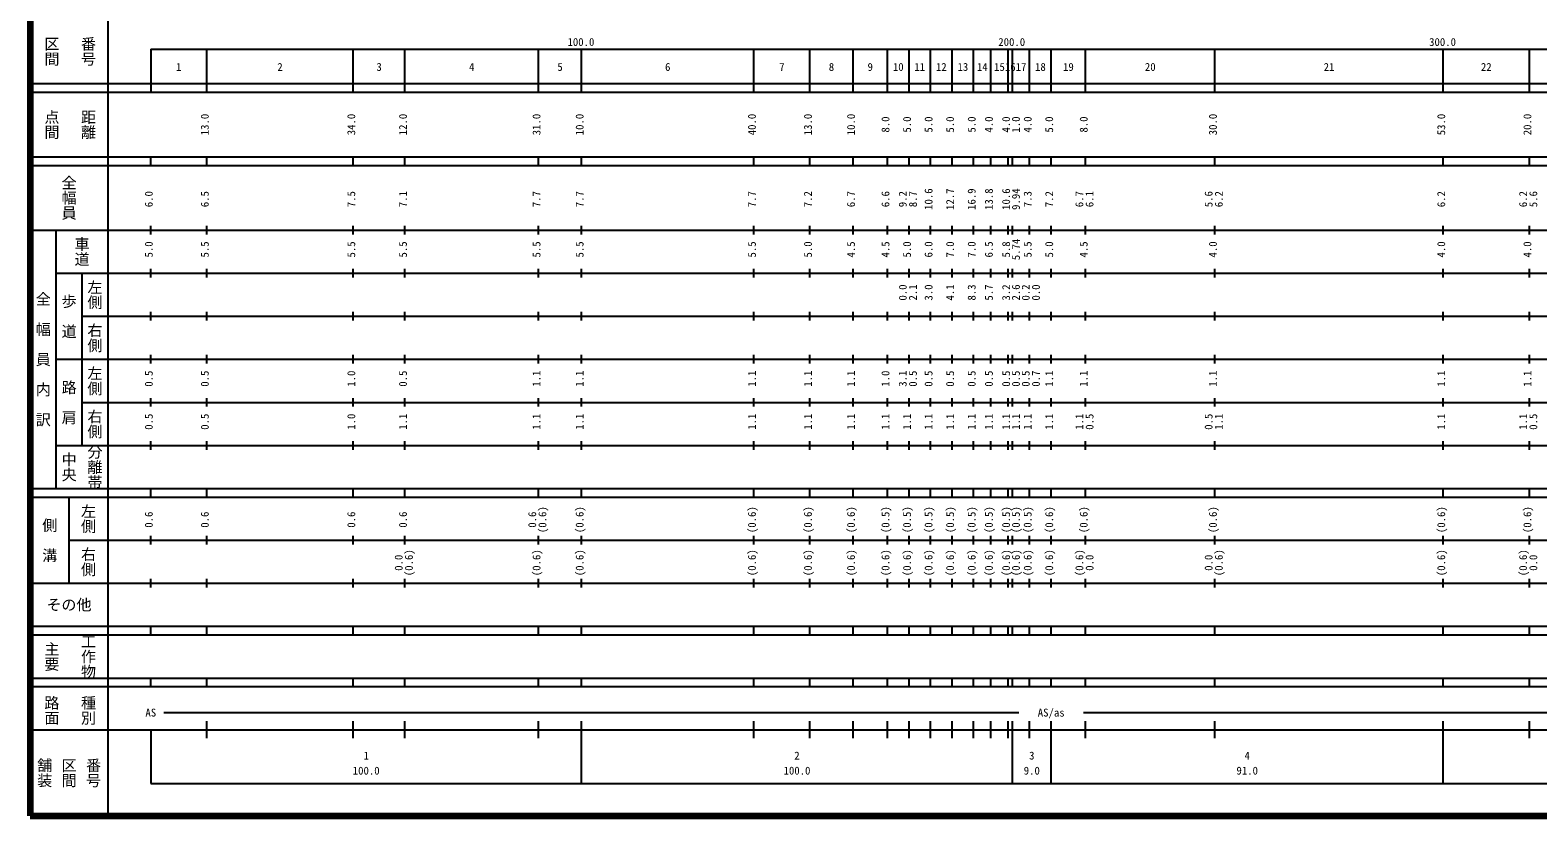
# Model space of a CAD drawing. Units: millimetres on the paper, enlarged 1000 times. Extents: x 40000 to 680000, y 20000 to 380000.
# Drawn here: x 40000 to 389965, y 20000 to 202409 of the extents above; entities that cross this region are included whole.
import ezdxf
from ezdxf.enums import TextEntityAlignment as Align

# ---------------------------------------------------------------- set-up
doc = ezdxf.new("R2010")
doc.units = ezdxf.units.MM
doc.header["$LTSCALE"] = 1000
doc.layers.add('M-TTL', color=2, linetype='Continuous', lineweight=140)
doc.layers.add('M-TTL-BAND', color=7, linetype='Continuous', lineweight=25)
doc.styles.add('@ＭＳ ゴシック', font='')
doc.styles.add('ＭＳ ゴシック', font='')
doc.styles.get('@ＭＳ ゴシック').set_extended_font_data('@MS Gothic')
doc.styles.get('ＭＳ ゴシック').set_extended_font_data('MS Gothic')

msp = doc.modelspace()

# ---------------------------------------------------------------- linework, layer by layer
at = {"layer": 'M-TTL'}
for p, q in [((40000, 380000), (40000, 20000)), ((40000, 20000), (680000, 20000))]:
    msp.add_line(p, q, dxfattribs=at)
at = {"layer": 'M-TTL-BAND'}
for p, q in [((58000, 370000), (58000, 20000)), ((68000, 198000), (579000, 198000)), ((68000, 198000), (68000, 188000)), ((81000, 188000), (81000, 198000)), ((115000, 188000), (115000, 198000)), ((127000, 188000), (127000, 198000)), ((158000, 188000), (158000, 198000)), ((168000, 188000), (168000, 198000)), ((208000, 188000), (208000, 198000)), ((221000, 188000), (221000, 198000)), ((231000, 188000), (231000, 198000)), ((239000, 188000), (239000, 198000)), ((244000, 188000), (244000, 198000)), ((249000, 188000), (249000, 198000)), ((254000, 188000), (254000, 198000)), ((259000, 188000), (259000, 198000)), ((263000, 188000), (263000, 198000)), ((267000, 188000), (267000, 198000)), ((268000, 188000), (268000, 198000)), ((272000, 188000), (272000, 198000)), ((277000, 188000), (277000, 198000)), ((285000, 188000), (285000, 198000)), ((315000, 188000), (315000, 198000)), ((368000, 188000), (368000, 198000)), ((388000, 188000), (388000, 198000)), ((40000, 190000), (579000, 190000)), ((40000, 188000), (579000, 188000)), ((40000, 173000), (579000, 173000)), ((68000, 171000), (68000, 173000)), ((81000, 171000), (81000, 173000)), ((115000, 171000), (115000, 173000)), ((127000, 171000), (127000, 173000)), ((158000, 171000), (158000, 173000)), ((168000, 171000), (168000, 173000)), ((208000, 171000), (208000, 173000)), ((221000, 171000), (221000, 173000)), ((231000, 171000), (231000, 173000)), ((239000, 171000), (239000, 173000)), ((244000, 171000), (244000, 173000)), ((249000, 171000), (249000, 173000)), ((254000, 171000), (254000, 173000)), ((259000, 171000), (259000, 173000)), ((263000, 171000), (263000, 173000)), ((267000, 171000), (267000, 173000)), ((268000, 171000), (268000, 173000)), ((272000, 171000), (272000, 173000)), ((277000, 171000), (277000, 173000)), ((285000, 171000), (285000, 173000)), ((315000, 171000), (315000, 173000)), ((368000, 171000), (368000, 173000)), ((388000, 171000), (388000, 173000)), ((40000, 171000), (579000, 171000)), ((40000, 156000), (579000, 156000)), ((46000, 96000), (46000, 156000)), ((68000, 155000), (68000, 157000)), ((81000, 155000), (81000, 157000)), ((115000, 155000), (115000, 157000)), ((127000, 155000), (127000, 157000)), ((158000, 155000), (158000, 157000)), ((168000, 155000), (168000, 157000)), ((208000, 155000), (208000, 157000)), ((221000, 155000), (221000, 157000)), ((231000, 155000), (231000, 157000)), ((239000, 155000), (239000, 157000)), ((244000, 155000), (244000, 157000)), ((249000, 155000), (249000, 157000)), ((254000, 155000), (254000, 157000)), ((259000, 155000), (259000, 157000)), ((263000, 155000), (263000, 157000)), ((267000, 155000), (267000, 157000)), ((268000, 155000), (268000, 157000)), ((272000, 155000), (272000, 157000)), ((277000, 155000), (277000, 157000)), ((285000, 155000), (285000, 157000)), ((315000, 155000), (315000, 157000)), ((368000, 155000), (368000, 157000)), ((388000, 155000), (388000, 157000)), ((68000, 145000), (68000, 147000)), ((81000, 145000), (81000, 147000)), ((115000, 145000), (115000, 147000)), ((127000, 145000), (127000, 147000)), ((158000, 145000), (158000, 147000)), ((168000, 145000), (168000, 147000)), ((208000, 145000), (208000, 147000)), ((221000, 145000), (221000, 147000)), ((231000, 145000), (231000, 147000)), ((239000, 145000), (239000, 147000)), ((244000, 145000), (244000, 147000)), ((249000, 145000), (249000, 147000)), ((254000, 145000), (254000, 147000)), ((259000, 145000), (259000, 147000)), ((263000, 145000), (263000, 147000)), ((267000, 145000), (267000, 147000)), ((268000, 145000), (268000, 147000)), ((272000, 145000), (272000, 147000)), ((277000, 145000), (277000, 147000)), ((285000, 145000), (285000, 147000)), ((315000, 145000), (315000, 147000)), ((368000, 145000), (368000, 147000)), ((388000, 145000), (388000, 147000)), ((46000, 146000), (579000, 146000)), ((52000, 146000), (52000, 106000)), ((68000, 135000), (68000, 137000)), ((81000, 135000), (81000, 137000)), ((115000, 135000), (115000, 137000)), ((127000, 135000), (127000, 137000)), ((158000, 135000), (158000, 137000)), ((168000, 135000), (168000, 137000)), ((208000, 135000), (208000, 137000)), ((221000, 135000), (221000, 137000)), ((231000, 135000), (231000, 137000)), ((239000, 135000), (239000, 137000)), ((244000, 135000), (244000, 137000)), ((249000, 135000), (249000, 137000)), ((254000, 135000), (254000, 137000)), ((259000, 135000), (259000, 137000)), ((263000, 135000), (263000, 137000)), ((267000, 135000), (267000, 137000)), ((268000, 135000), (268000, 137000)), ((272000, 135000), (272000, 137000)), ((277000, 135000), (277000, 137000)), ((285000, 135000), (285000, 137000)), ((315000, 135000), (315000, 137000)), ((368000, 135000), (368000, 137000)), ((388000, 135000), (388000, 137000)), ((52000, 136000), (579000, 136000)), ((46000, 126000), (579000, 126000)), ((68000, 125000), (68000, 127000)), ((81000, 125000), (81000, 127000)), ((115000, 125000), (115000, 127000)), ((127000, 125000), (127000, 127000)), ((158000, 125000), (158000, 127000)), ((168000, 125000), (168000, 127000)), ((208000, 125000), (208000, 127000)), ((221000, 125000), (221000, 127000)), ((231000, 125000), (231000, 127000)), ((239000, 125000), (239000, 127000)), ((244000, 125000), (244000, 127000)), ((249000, 125000), (249000, 127000)), ((254000, 125000), (254000, 127000)), ((259000, 125000), (259000, 127000)), ((263000, 125000), (263000, 127000)), ((267000, 125000), (267000, 127000)), ((268000, 125000), (268000, 127000)), ((272000, 125000), (272000, 127000)), ((277000, 125000), (277000, 127000)), ((285000, 125000), (285000, 127000)), ((315000, 125000), (315000, 127000)), ((368000, 125000), (368000, 127000)), ((388000, 125000), (388000, 127000)), ((52000, 116000), (579000, 116000)), ((68000, 115000), (68000, 117000)), ((81000, 115000), (81000, 117000)), ((115000, 115000), (115000, 117000)), ((127000, 115000), (127000, 117000)), ((158000, 115000), (158000, 117000)), ((168000, 115000), (168000, 117000)), ((208000, 115000), (208000, 117000)), ((221000, 115000), (221000, 117000)), ((231000, 115000), (231000, 117000)), ((239000, 115000), (239000, 117000)), ((244000, 115000), (244000, 117000)), ((249000, 115000), (249000, 117000)), ((254000, 115000), (254000, 117000)), ((259000, 115000), (259000, 117000)), ((263000, 115000), (263000, 117000)), ((267000, 115000), (267000, 117000)), ((268000, 115000), (268000, 117000)), ((272000, 115000), (272000, 117000)), ((277000, 115000), (277000, 117000)), ((285000, 115000), (285000, 117000)), ((315000, 115000), (315000, 117000)), ((368000, 115000), (368000, 117000)), ((388000, 115000), (388000, 117000)), ((46000, 106000), (579000, 106000)), ((68000, 105000), (68000, 107000)), ((81000, 105000), (81000, 107000)), ((115000, 105000), (115000, 107000)), ((127000, 105000), (127000, 107000)), ((158000, 105000), (158000, 107000)), ((168000, 105000), (168000, 107000)), ((208000, 105000), (208000, 107000)), ((221000, 105000), (221000, 107000)), ((231000, 105000), (231000, 107000)), ((239000, 105000), (239000, 107000)), ((244000, 105000), (244000, 107000)), ((249000, 105000), (249000, 107000)), ((254000, 105000), (254000, 107000)), ((259000, 105000), (259000, 107000)), ((263000, 105000), (263000, 107000)), ((267000, 105000), (267000, 107000)), ((268000, 105000), (268000, 107000)), ((272000, 105000), (272000, 107000)), ((277000, 105000), (277000, 107000)), ((285000, 105000), (285000, 107000)), ((315000, 105000), (315000, 107000)), ((368000, 105000), (368000, 107000)), ((388000, 105000), (388000, 107000)), ((40000, 96000), (579000, 96000)), ((68000, 94000), (68000, 96000)), ((81000, 94000), (81000, 96000)), ((115000, 94000), (115000, 96000)), ((127000, 94000), (127000, 96000)), ((158000, 94000), (158000, 96000)), ((168000, 94000), (168000, 96000)), ((208000, 94000), (208000, 96000)), ((221000, 94000), (221000, 96000)), ((231000, 94000), (231000, 96000)), ((239000, 94000), (239000, 96000)), ((244000, 94000), (244000, 96000)), ((249000, 94000), (249000, 96000)), ((254000, 94000), (254000, 96000)), ((259000, 94000), (259000, 96000)), ((263000, 94000), (263000, 96000)), ((267000, 94000), (267000, 96000)), ((268000, 94000), (268000, 96000)), ((272000, 94000), (272000, 96000)), ((277000, 94000), (277000, 96000)), ((285000, 94000), (285000, 96000)), ((315000, 94000), (315000, 96000)), ((368000, 94000), (368000, 96000)), ((388000, 94000), (388000, 96000)), ((40000, 94000), (579000, 94000)), ((49000, 94000), (49000, 74000)), ((49000, 84000), (579000, 84000)), ((68000, 83000), (68000, 85000)), ((81000, 83000), (81000, 85000)), ((115000, 83000), (115000, 85000)), ((127000, 83000), (127000, 85000)), ((158000, 83000), (158000, 85000)), ((168000, 83000), (168000, 85000)), ((208000, 83000), (208000, 85000)), ((221000, 83000), (221000, 85000)), ((231000, 83000), (231000, 85000)), ((239000, 83000), (239000, 85000)), ((244000, 83000), (244000, 85000)), ((249000, 83000), (249000, 85000)), ((254000, 83000), (254000, 85000)), ((259000, 83000), (259000, 85000)), ((263000, 83000), (263000, 85000)), ((267000, 83000), (267000, 85000)), ((268000, 83000), (268000, 85000)), ((272000, 83000), (272000, 85000)), ((277000, 83000), (277000, 85000)), ((285000, 83000), (285000, 85000)), ((315000, 83000), (315000, 85000)), ((368000, 83000), (368000, 85000)), ((388000, 83000), (388000, 85000)), ((40000, 74000), (579000, 74000)), ((68000, 73000), (68000, 75000)), ((81000, 73000), (81000, 75000)), ((115000, 73000), (115000, 75000)), ((127000, 73000), (127000, 75000)), ((158000, 73000), (158000, 75000)), ((168000, 73000), (168000, 75000)), ((208000, 73000), (208000, 75000)), ((221000, 73000), (221000, 75000)), ((231000, 73000), (231000, 75000)), ((239000, 73000), (239000, 75000)), ((244000, 73000), (244000, 75000)), ((249000, 73000), (249000, 75000)), ((254000, 73000), (254000, 75000)), ((259000, 73000), (259000, 75000)), ((263000, 73000), (263000, 75000)), ((267000, 73000), (267000, 75000)), ((268000, 73000), (268000, 75000)), ((272000, 73000), (272000, 75000)), ((277000, 73000), (277000, 75000)), ((285000, 73000), (285000, 75000)), ((315000, 73000), (315000, 75000)), ((368000, 73000), (368000, 75000)), ((388000, 73000), (388000, 75000)), ((40000, 64000), (579000, 64000)), ((68000, 62000), (68000, 64000)), ((81000, 62000), (81000, 64000)), ((115000, 62000), (115000, 64000)), ((127000, 62000), (127000, 64000)), ((158000, 62000), (158000, 64000)), ((168000, 62000), (168000, 64000)), ((208000, 62000), (208000, 64000)), ((221000, 62000), (221000, 64000)), ((231000, 62000), (231000, 64000)), ((239000, 62000), (239000, 64000)), ((244000, 62000), (244000, 64000)), ((249000, 62000), (249000, 64000)), ((254000, 62000), (254000, 64000)), ((259000, 62000), (259000, 64000)), ((263000, 62000), (263000, 64000)), ((267000, 62000), (267000, 64000)), ((268000, 62000), (268000, 64000)), ((272000, 62000), (272000, 64000)), ((277000, 62000), (277000, 64000)), ((285000, 62000), (285000, 64000)), ((315000, 62000), (315000, 64000)), ((368000, 62000), (368000, 64000)), ((388000, 62000), (388000, 64000)), ((40000, 62000), (579000, 62000)), ((40000, 52000), (579000, 52000)), ((40000, 50000), (579000, 50000)), ((68000, 50000), (68000, 52000)), ((81000, 50000), (81000, 52000)), ((115000, 50000), (115000, 52000)), ((127000, 50000), (127000, 52000)), ((158000, 50000), (158000, 52000)), ((168000, 50000), (168000, 52000)), ((208000, 50000), (208000, 52000)), ((221000, 50000), (221000, 52000)), ((231000, 50000), (231000, 52000)), ((239000, 50000), (239000, 52000)), ((244000, 50000), (244000, 52000)), ((249000, 50000), (249000, 52000)), ((254000, 50000), (254000, 52000)), ((259000, 50000), (259000, 52000)), ((263000, 50000), (263000, 52000)), ((267000, 50000), (267000, 52000)), ((268000, 50000), (268000, 52000)), ((272000, 50000), (272000, 52000)), ((277000, 50000), (277000, 52000)), ((285000, 50000), (285000, 52000)), ((315000, 50000), (315000, 52000)), ((368000, 50000), (368000, 52000)), ((388000, 50000), (388000, 52000)), ((71000, 44000), (269500, 44000)), ((81000, 38000), (81000, 42000)), ((115000, 38000), (115000, 42000)), ((127000, 38000), (127000, 42000)), ((158000, 38000), (158000, 42000)), ((168000, 27500), (168000, 42000)), ((208000, 38000), (208000, 42000)), ((221000, 38000), (221000, 42000)), ((231000, 38000), (231000, 42000)), ((239000, 38000), (239000, 42000)), ((244000, 38000), (244000, 42000)), ((249000, 38000), (249000, 42000)), ((254000, 38000), (254000, 42000)), ((259000, 38000), (259000, 42000)), ((263000, 38000), (263000, 42000)), ((267000, 38000), (267000, 42000)), ((268000, 27500), (268000, 42000)), ((272000, 38000), (272000, 42000)), ((277000, 27500), (277000, 42000)), ((284500, 44000), (565000, 44000)), ((285000, 38000), (285000, 42000)), ((315000, 38000), (315000, 42000)), ((368000, 27500), (368000, 42000)), ((388000, 38000), (388000, 42000)), ((40000, 40000), (579000, 40000)), ((68000, 40000), (68000, 27500)), ((68000, 27500), (579000, 27500))]:
    msp.add_line(p, q, dxfattribs=at)

# ---------------------------------------------------------------- texts
at = {"layer": 'M-TTL-BAND', "style": '@ＭＳ ゴシック'}
for s, p in [('区間', (45000, 197500)), ('番号', (53500, 197500)), ('点間', (45000, 180500)), ('距離', (53500, 180500)), ('全幅員', (49000, 163500)), ('車道', (52000, 151000)), ('左側', (55000, 141000)), ('全\u3000幅\u3000員\u3000内\u3000訳', (43000, 126000)), ('歩\u3000道', (49000, 136000)), ('右側', (55000, 131000)), ('左側', (55000, 121000)), ('路\u3000肩', (49000, 116000)), ('右側', (55000, 111000)), ('分離帯', (55000, 101000)), ('中央', (49000, 101000)), ('左側', (53500, 89000)), ('側\u3000溝', (44500, 84000)), ('右側', (53500, 79000)), ('主要', (45000, 57000)), ('工作物', (53500, 57000)), ('路面', (45000, 44500)), ('種別', (53500, 44500)), ('舗装', (43333, 30000)), ('区間', (49000, 30000)), ('番号', (54667, 30000))]:
    msp.add_text(s, height=2566, rotation=270, dxfattribs=at).set_placement(p, align=Align.MIDDLE_CENTER)
at = {"layer": 'M-TTL-BAND', "style": 'ＭＳ ゴシック'}
for s, p in [('100.0', (167844, 198195)), ('200.0', (267844, 198195)), ('300.0', (367844, 198195)), ('1', (74500, 192405)), ('2', (98000, 192405)), ('3', (121000, 192405)), ('4', (142500, 192405)), ('5', (163000, 192405)), ('6', (188000, 192405)), ('7', (214500, 192405)), ('8', (226000, 192405)), ('9', (235000, 192405)), ('10', (241500, 192405)), ('11', (246500, 192405)), ('12', (251500, 192405)), ('13', (256500, 192405)), ('14', (261000, 192405)), ('15', (265000, 192405)), ('16', (267500, 192405)), ('17', (270000, 192405)), ('18', (274500, 192405)), ('19', (281000, 192405)), ('20', (300000, 192405)), ('21', (341500, 192405)), ('22', (378000, 192405)), ('AS', (68000, 42500)), ('AS/as', (277000, 42500)), ('1', (118000, 32523)), ('2', (218000, 32523)), ('3', (272500, 32523)), ('4', (322500, 32523)), ('100.0', (118000, 29033)), ('100.0', (218000, 29033)), ('9.0', (272500, 29033)), ('91.0', (322500, 29033))]:
    msp.add_text(s, height=1833, dxfattribs=at).set_placement(p, align=Align.BOTTOM_CENTER)
for s, p in [('13.0', (82000, 180500)), ('34.0', (116000, 180500)), ('12.0', (128000, 180500)), ('31.0', (159000, 180500)), ('10.0', (169000, 180500)), ('40.0', (209000, 180500)), ('13.0', (222000, 180500)), ('10.0', (232000, 180500)), ('8.0', (240000, 180500)), ('5.0', (245000, 180500)), ('5.0', (250000, 180500)), ('5.0', (255000, 180500)), ('5.0', (260000, 180500)), ('4.0', (264000, 180500)), ('4.0', (268000, 180500)), ('1.0', (270276, 180500)), ('4.0', (273000, 180500)), ('5.0', (278000, 180500)), ('8.0', (286000, 180500)), ('30.0', (316000, 180500)), ('53.0', (369000, 180500)), ('20.0', (389000, 180500)), ('6.0', (69000, 163174)), ('6.5', (82000, 163174)), ('7.5', (116000, 163174)), ('7.1', (128000, 163174)), ('7.7', (159000, 163174)), ('7.7', (169000, 163174)), ('7.7', (209000, 163174)), ('7.2', (222000, 163174)), ('6.7', (232000, 163174)), ('6.6', (240000, 163174)), ('9.2', (244000, 163174)), ('8.7', (246370, 163174)), ('10.6', (250000, 163174)), ('12.7', (255000, 163174)), ('16.9', (260000, 163174)), ('13.8', (264000, 163174)), ('10.6', (268000, 163174)), ('9.94', (270276, 163174)), ('7.3', (273000, 163174)), ('7.2', (278000, 163174)), ('6.7', (285000, 163174)), ('6.1', (287370, 163174)), ('5.6', (315000, 163174)), ('6.2', (317370, 163174)), ('6.2', (369000, 163174)), ('6.2', (388000, 163174)), ('5.6', (390370, 163174)), ('5.0', (69000, 151500)), ('5.5', (82000, 151500)), ('5.5', (116000, 151500)), ('5.5', (128000, 151500)), ('5.5', (159000, 151500)), ('5.5', (169000, 151500)), ('5.5', (209000, 151500)), ('5.0', (222000, 151500)), ('4.5', (232000, 151500)), ('4.5', (240000, 151500)), ('5.0', (245000, 151500)), ('6.0', (250000, 151500)), ('7.0', (255000, 151500)), ('7.0', (260000, 151500)), ('6.5', (264000, 151500)), ('5.8', (268000, 151500)), ('5.74', (270276, 151500)), ('5.5', (273000, 151500)), ('5.0', (278000, 151500)), ('4.5', (286000, 151500)), ('4.0', (316000, 151500)), ('4.0', (369000, 151500)), ('4.0', (389000, 151500)), ('0.0', (244000, 141500)), ('2.1', (246370, 141500)), ('3.0', (250000, 141500)), ('4.1', (255000, 141500)), ('8.3', (260000, 141500)), ('5.7', (264000, 141500)), ('3.2', (268000, 141500)), ('2.6', (270276, 141500)), ('0.2', (272547, 141500)), ('0.0', (274917, 141500)), ('0.5', (69000, 121500)), ('0.5', (82000, 121500)), ('1.0', (116000, 121500)), ('0.5', (128000, 121500)), ('1.1', (159000, 121500)), ('1.1', (169000, 121500)), ('1.1', (209000, 121500)), ('1.1', (222000, 121500)), ('1.1', (232000, 121500)), ('1.0', (240000, 121500)), ('3.1', (244000, 121500)), ('0.5', (246370, 121500)), ('0.5', (250000, 121500)), ('0.5', (255000, 121500)), ('0.5', (260000, 121500)), ('0.5', (264000, 121500)), ('0.5', (268000, 121500)), ('0.5', (270276, 121500)), ('0.5', (272547, 121500)), ('0.7', (274917, 121500)), ('1.1', (278000, 121500)), ('1.1', (286000, 121500)), ('1.1', (316000, 121500)), ('1.1', (369000, 121500)), ('1.1', (389000, 121500)), ('0.5', (69000, 111500)), ('0.5', (82000, 111500)), ('1.0', (116000, 111500)), ('1.1', (128000, 111500)), ('1.1', (159000, 111500)), ('1.1', (169000, 111500)), ('1.1', (209000, 111500)), ('1.1', (222000, 111500)), ('1.1', (232000, 111500)), ('1.1', (240000, 111500)), ('1.1', (245000, 111500)), ('1.1', (250000, 111500)), ('1.1', (255000, 111500)), ('1.1', (260000, 111500)), ('1.1', (264000, 111500)), ('1.1', (268000, 111500)), ('1.1', (270276, 111500)), ('1.1', (273000, 111500)), ('1.1', (278000, 111500)), ('1.1', (285000, 111500)), ('0.5', (287370, 111500)), ('0.5', (315000, 111500)), ('1.1', (317370, 111500)), ('1.1', (369000, 111500)), ('1.1', (388000, 111500)), ('0.5', (390370, 111500)), ('(0.6)', (160370, 88764)), ('(0.6)', (169000, 88764)), ('(0.6)', (209000, 88764)), ('(0.6)', (222000, 88764)), ('(0.6)', (232000, 88764)), ('(0.5)', (240000, 88764)), ('(0.5)', (245000, 88764)), ('(0.5)', (250000, 88764)), ('(0.5)', (255000, 88764)), ('(0.5)', (260000, 88764)), ('(0.5)', (264000, 88764)), ('(0.5)', (268000, 88764)), ('(0.5)', (270276, 88764)), ('(0.5)', (273000, 88764)), ('(0.6)', (278000, 88764)), ('(0.6)', (286000, 88764)), ('(0.6)', (316000, 88764)), ('(0.6)', (369000, 88764)), ('(0.6)', (389000, 88764)), ('0.6', (69000, 88764)), ('0.6', (82000, 88764)), ('0.6', (116000, 88764)), ('0.6', (128000, 88764)), ('0.6', (158000, 88764)), ('0.0', (127000, 78764)), ('(0.6)', (129370, 78764)), ('(0.6)', (159000, 78764)), ('(0.6)', (169000, 78764)), ('(0.6)', (209000, 78764)), ('(0.6)', (222000, 78764)), ('(0.6)', (232000, 78764)), ('(0.6)', (240000, 78764)), ('(0.6)', (245000, 78764)), ('(0.6)', (250000, 78764)), ('(0.6)', (255000, 78764)), ('(0.6)', (260000, 78764)), ('(0.6)', (264000, 78764)), ('(0.6)', (268000, 78764)), ('(0.6)', (270276, 78764)), ('(0.6)', (273000, 78764)), ('(0.6)', (278000, 78764)), ('(0.6)', (285000, 78764)), ('0.0', (287370, 78764)), ('0.0', (315000, 78764)), ('(0.6)', (317370, 78764)), ('(0.6)', (369000, 78764)), ('(0.6)', (388000, 78764)), ('0.0', (390370, 78764))]:
    msp.add_text(s, height=1833, rotation=90, dxfattribs=at).set_placement(p, align=Align.BOTTOM_CENTER)
msp.add_text('その他', height=2566, dxfattribs=at).set_placement((49000, 69000), align=Align.MIDDLE_CENTER)

doc.saveas('drawing.dxf')
